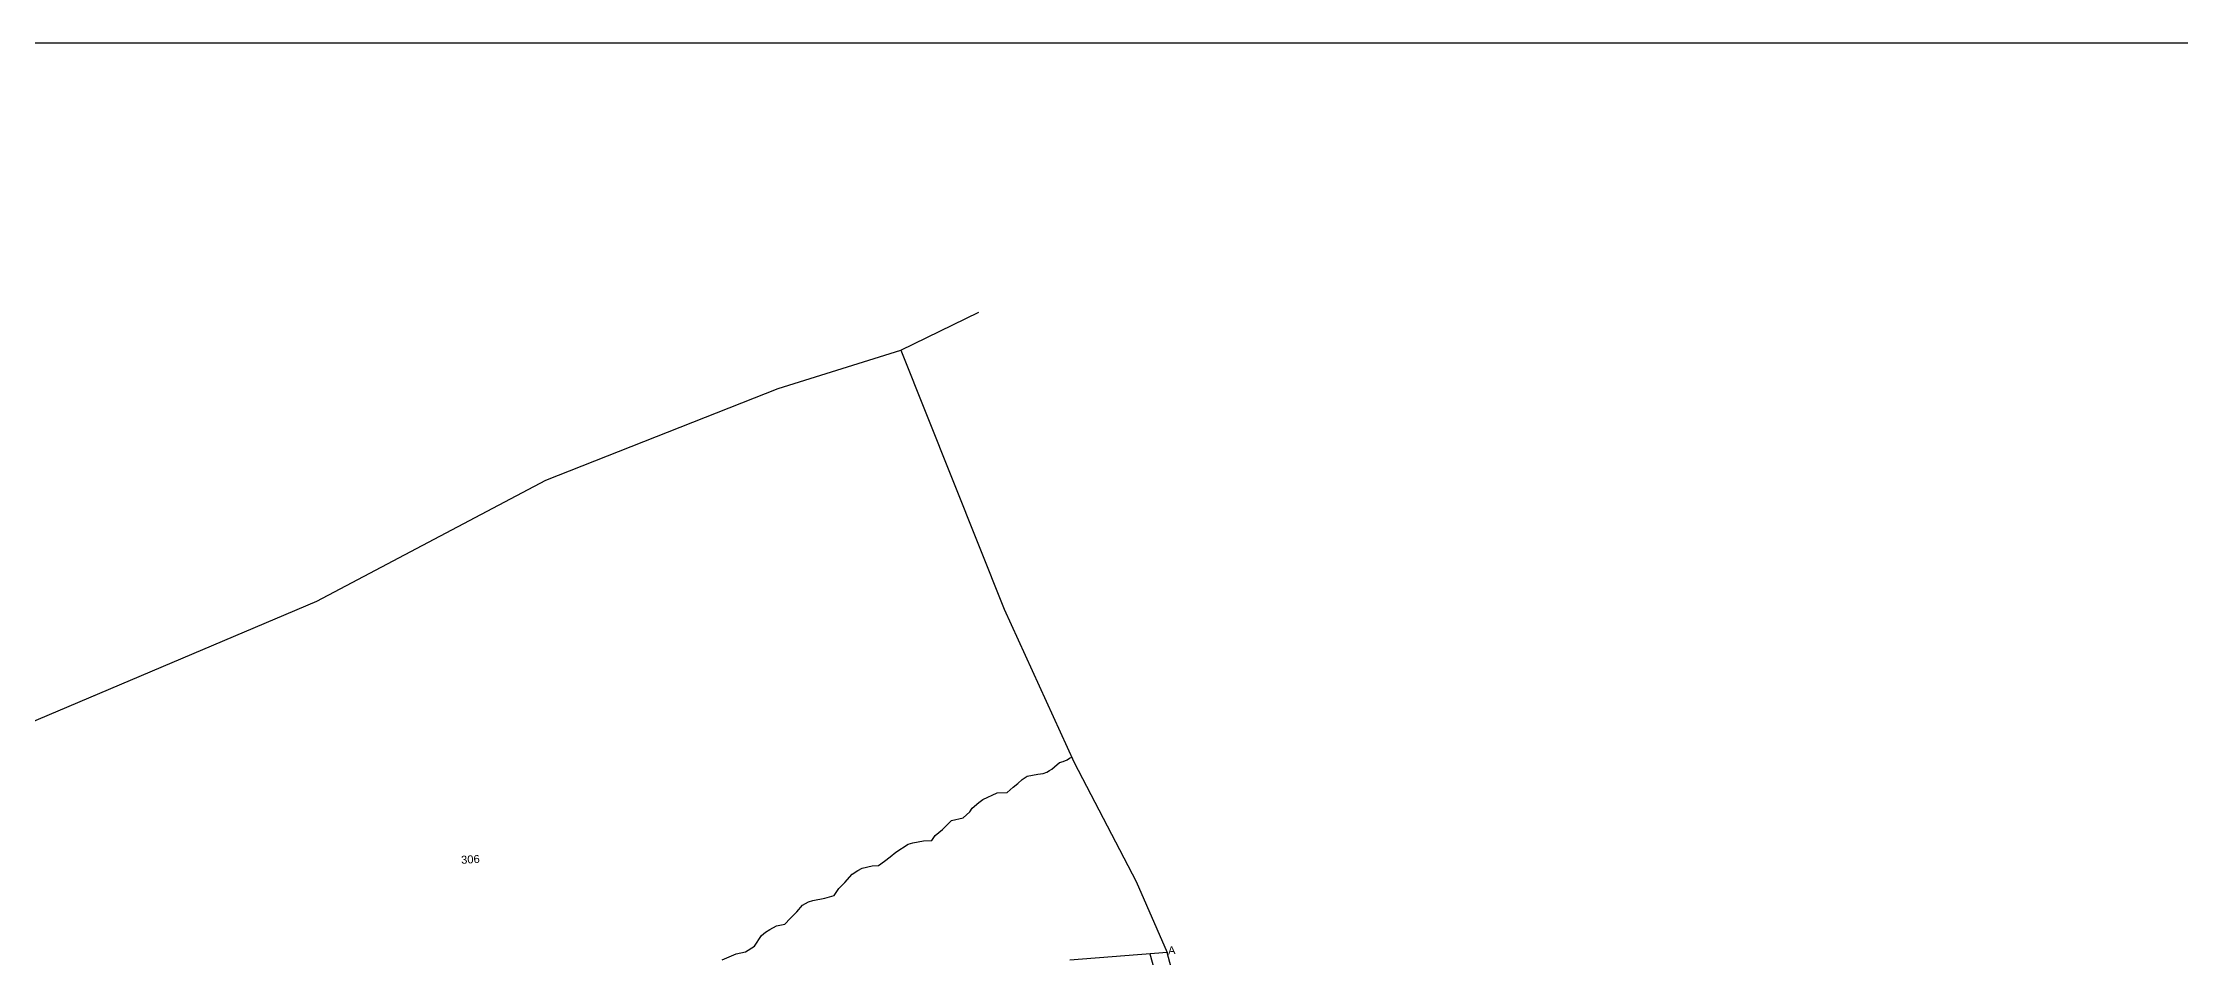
# Model space of a CAD drawing. Header units: inches. Extents: x 304037 to 460575, y 1453943 to 1639883.
# Drawn here: x 329611 to 332332, y 1608782 to 1609948 of the extents above; entities that cross this region are included whole.
import ezdxf

# ---------------------------------------------------------------- set-up
doc = ezdxf.new("R2010")
doc.units = ezdxf.units.IN
doc.header["$MEASUREMENT"] = 0
doc.linetypes.add('ACAD_ISO07W100', pattern=[3, 0, -3])
doc.linetypes.add('BORDER', pattern=[1.75, 0.5, -0.25, 0.5, -0.25, 0, -0.25])
doc.layers.add('FOOTPATH', color=150, linetype='ACAD_ISO07W100', lineweight=30)
doc.layers.add('VILL_BOUNDARY', color=6, linetype='BORDER', lineweight=30)
for name, color, linetype in [('NALA', 4, 'Continuous'), ('SURVEY_NO', 7, 'Continuous'), ('WATER_BODY', 4, 'Continuous')]:
    doc.layers.add(name, color=color, linetype=linetype)
doc.styles.get("Standard").update_dxf_attribs({"font": 'arial.ttf'})

# ---------------------------------------------------------------- blocks, each defined once
blk = doc.blocks.new('NUKANAPALLE')
at = {"layer": 'FOOTPATH', "linetype": 'ByBlock'}
blk.add_lwpolyline([(119.4, 383.31), (124.1, 362.24), (129.22, 339.11), (135.58, 320.69), (138.55, 309.82), (142.61, 299.49)], dxfattribs=at)
at = {"layer": 'NALA', "linetype": 'ByBlock'}
blk.add_lwpolyline([(-14.06, 388.94), (-11.07, 389.99), (-9.58, 390.56), (-6.64, 391), (-3.78, 392.62), (-1.41, 395.86), (-0.05, 396.87), (1.31, 397.62), (3.46, 398.58), (6.06, 398.95), (7.86, 400.66), (10.06, 402.64), (11.99, 404.65), (13.88, 405.53), (15.28, 405.92), (19.07, 406.42), (22.05, 407.08), (23.59, 409.18), (25.57, 410.94), (28.03, 413.44), (29.79, 414.46), (31.24, 415.16), (34.35, 415.65), (36.33, 415.65), (38.26, 416.96), (40.15, 418.19), (42.04, 419.51), (46, 421.76), (47.41, 422.16), (50.83, 422.55), (53.38, 422.55), (54.57, 424.04), (56.98, 425.8), (59.09, 427.77), (59.88, 428.47), (63.59, 429.11), (65.78, 430.77), (66.58, 431.96), (68.73, 433.53), (70.05, 434.45), (74.65, 436.22), (77.76, 436.22), (79.7, 437.75), (81.2, 438.8), (82.62, 440.03), (84.28, 440.98), (87.6, 441.36), (89.3, 441.48), (90.54, 441.89), (91.35, 442.31), (92.14, 442.65), (93.01, 443.38), (94.59, 444.66), (95.76, 444.93), (97, 445.38), (97.83, 445.81), (98.53, 446.08)], dxfattribs=at)
at = {"layer": 'VILL_BOUNDARY', "linetype": 'ByBlock'}
blk.add_lwpolyline([(129.88, 359.32), (124.84, 383.42), (94.4, 382.8)], dxfattribs=at)
at = {"layer": 'WATER_BODY', "linetype": 'ByBlock'}
for points in [[(-221.78, 239.93), (-241.98, 319.76), (-276.42, 456.88), (-134.23, 507.93), (-60.72, 541.76), (13.43, 566.32), (52.31, 576.15), (77.32, 586.64)], [(52.31, 576.15), (80.02, 493.45), (99.2, 444.35), (116.42, 406.17), (124.84, 383.42)]]:
    blk.add_lwpolyline(points, dxfattribs=at)
at = {"layer": 'SURVEY_NO', "linetype": 'ByBlock'}
for s, p in [('306', (-93.74, 423.46)), ('A', (125.15, 382.82))]:
    blk.add_text(s, height=2.5, dxfattribs=at).set_placement(p)

msp = doc.modelspace()

# ---------------------------------------------------------------- linework, layer by layer
at = {"color": 0}
msp.add_lwpolyline([(310653.5, 1581572.4), (310653.5, 1609947.6), (351372, 1609947.6), (351372, 1581572.4)], close=True, dxfattribs=at)

# ---------------------------------------------------------------- block references
at = {"linetype": 'ByBlock', "xscale": 4.075560490197672, "yscale": 4.075560490280623, "zscale": 4.075560490222187, "rotation": 3.205032487732574}
msp.add_blockref('NUKANAPALLE', (330621.4, 1607199.7), dxfattribs=at)

doc.saveas('drawing.dxf')
